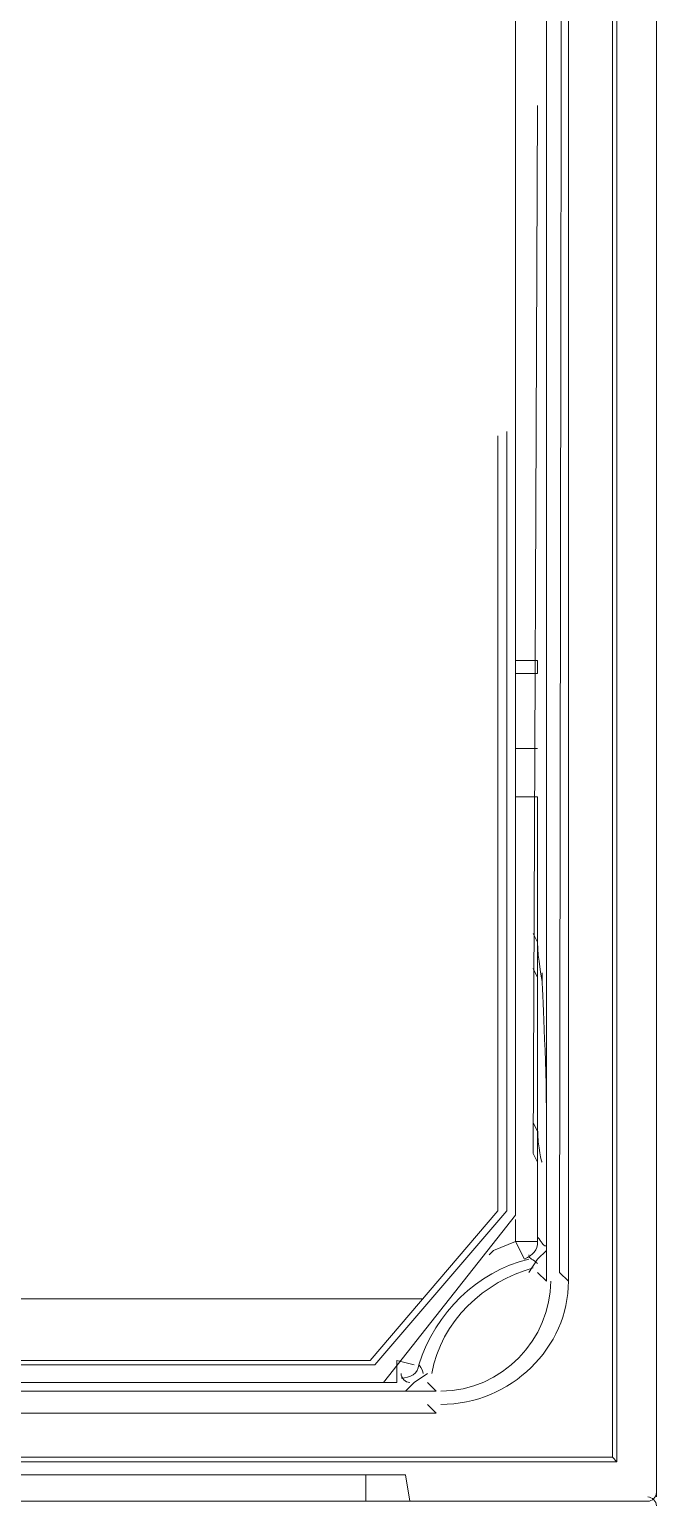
# Model space of a CAD drawing. Header units: metres. Extents: x 2999 to 3164, y 1641 to 1678.
# Drawn here: x 3011.57 to 3011.791, y 1652.676 to 1653.195 of the extents above; entities that cross this region are included whole.
import ezdxf

# ---------------------------------------------------------------- set-up
doc = ezdxf.new("R2010")
doc.units = ezdxf.units.M

msp = doc.modelspace()

# ---------------------------------------------------------------- linework, layer by layer
at = {"color": 7, "linetype": 'Continuous', "lineweight": 20, "true_color": 0x000007}
for points in [[(3011.79112, 1655.2093), (3011.79112, 1652.67807), (3011.79112, 1652.67807)], [(3011.79112, 1655.2093), (3011.79112, 1652.67807), (3011.79112, 1652.67807)], [(3011.7756, 1655.11773), (3011.7756, 1652.69204), (3011.7756, 1652.69204)], [(3011.77715, 1655.10997), (3011.77715, 1652.69049), (3011.77715, 1652.69049)], [(3011.76008, 1652.75412), (3011.75698, 1652.75722), (3011.76008, 1654.99978), (3011.75698, 1655.00289)], [(3011.76008, 1652.75412), (3011.76008, 1654.99978), (3011.75232, 1654.99513), (3011.75232, 1652.75412)], [(3011.74146, 1652.7774), (3011.74146, 1653.20729), (3011.74146, 1653.20729)], [(3011.74922, 1652.79602), (3011.74767, 1652.79912), (3011.74922, 1653.16849)], [(3011.73525, 1652.77895), (3011.73525, 1653.05209), (3011.73525, 1653.05209)], [(3011.73836, 1652.77895), (3011.73836, 1653.05364), (3011.73836, 1653.05364)], [(3011.74146, 1652.97294), (3011.74922, 1652.97294), (3011.74922, 1652.97294)], [(3011.74922, 1652.96829), (3011.74922, 1652.97294), (3011.74922, 1652.97294)], [(3011.74922, 1652.97294), (3011.74922, 1652.96829), (3011.74922, 1652.96829)], [(3011.74922, 1652.96829), (3011.74146, 1652.96829), (3011.74146, 1652.96829)], [(3011.74146, 1652.9419), (3011.74922, 1652.9419), (3011.74922, 1652.9419)], [(3011.74146, 1652.92483), (3011.74922, 1652.92483), (3011.74922, 1652.92483)], [(3011.74922, 1652.87362), (3011.74922, 1652.92483), (3011.74922, 1652.92483)], [(3011.74922, 1652.92483), (3011.74922, 1652.76808), (3011.74922, 1652.76808)], [(3011.74922, 1652.87362), (3011.74767, 1652.87672), (3011.74767, 1652.87672)], [(3011.74922, 1652.8612), (3011.74767, 1652.86431), (3011.74767, 1652.86431)], [(3011.74922, 1652.80688), (3011.74767, 1652.80999), (3011.74767, 1652.80999)], [(3011.74922, 1652.79602), (3011.74767, 1652.79912), (3011.74767, 1652.79912)], [(3011.69025, 1652.72618), (3011.73525, 1652.77895), (3011.73525, 1652.77895)], [(3011.6918, 1652.72463), (3011.73836, 1652.77895), (3011.73836, 1652.77895)], [(3011.71818, 1652.74791), (3011.74146, 1652.7774), (3011.74146, 1652.7774)], [(3011.74146, 1652.76808), (3011.74146, 1652.77584), (3011.74146, 1652.77584)], [(3011.73215, 1652.76343), (3011.7337, 1652.76498), (3011.74146, 1652.76808)], [(3011.74456, 1652.76188), (3011.74146, 1652.76808), (3011.74922, 1652.76808)], [(3011.75232, 1652.76498), (3011.74922, 1652.76188), (3011.74612, 1652.75722)], [(3011.75232, 1652.76498), (3011.75232, 1652.75412), (3011.75232, 1652.75412)], [(3011.75232, 1652.75412), (3011.74922, 1652.75722), (3011.74922, 1652.75722)], [(3011.17655, 1652.71842), (3011.6949, 1652.71842), (3011.71818, 1652.74791)], [(3011.18431, 1652.74791), (3011.70887, 1652.74791), (3011.70887, 1652.74791)], [(3011.18121, 1652.72463), (3011.6918, 1652.72463), (3011.6918, 1652.72463)], [(3011.18431, 1652.72618), (3011.69025, 1652.72618), (3011.69025, 1652.72618)], [(3011.69956, 1652.72618), (3011.69956, 1652.71842), (3011.69956, 1652.71842)], [(3011.69956, 1652.72618), (3011.70577, 1652.72463), (3011.70577, 1652.72463)], [(3011.69956, 1652.71842), (3011.6949, 1652.71842), (3011.6949, 1652.71842)], [(3011.71042, 1652.72153), (3011.70577, 1652.71842), (3011.70266, 1652.71532)], [(3011.71352, 1652.71532), (3011.71042, 1652.71842), (3011.71042, 1652.71842)], [(3011.71352, 1652.71532), (3010.60233, 1652.71532), (3010.60233, 1652.71532)], [(3011.71352, 1652.71532), (3011.70266, 1652.71532), (3011.70266, 1652.71532)], [(3010.59923, 1652.70756), (3011.71352, 1652.70756), (3011.71042, 1652.71066)], [(3011.71352, 1652.70756), (3010.60233, 1652.70756), (3010.60233, 1652.70756)], [(3011.21535, 1652.69049), (3011.77715, 1652.69049), (3011.7756, 1652.69204), (3010.5387, 1652.69204)], [(3011.68869, 1652.68583), (3010.62716, 1652.68583), (3010.62716, 1652.68583)], [(3011.68869, 1652.67652), (3011.68869, 1652.68583), (3011.70266, 1652.68583), (3011.70421, 1652.67652)], [(3010.52629, 1652.67652), (3011.78802, 1652.67652), (3011.78802, 1652.67652)], [(3011.78802, 1652.67652), (3011.21535, 1652.67652), (3011.21535, 1652.67652)]]:
    msp.add_lwpolyline(points, dxfattribs=at)
for points in [[(3011.74922, 1652.87362), (3011.74922, 1652.86741), (3011.75077, 1652.8612), (3011.75077, 1652.85965)], [(3011.75232, 1652.80999), (3011.75232, 1652.83482), (3011.75077, 1652.85499), (3011.75077, 1652.86275)], [(3011.74922, 1652.80844), (3011.74922, 1652.80068), (3011.75077, 1652.79602), (3011.75077, 1652.79602)], [(3011.75232, 1652.76653), (3011.75077, 1652.76653), (3011.75077, 1652.76808), (3011.74922, 1652.76964)], [(3011.74456, 1652.76188), (3011.74767, 1652.76343), (3011.74922, 1652.76498), (3011.74922, 1652.76808)], [(3011.74922, 1652.76033), (3011.74767, 1652.76188), (3011.74612, 1652.76188), (3011.74612, 1652.76343)], [(3011.74612, 1652.76188), (3011.72749, 1652.75722), (3011.71352, 1652.74325), (3011.70732, 1652.72463)], [(3011.74767, 1652.75877), (3011.7306, 1652.75412), (3011.71508, 1652.74015), (3011.71197, 1652.72153)], [(3011.71508, 1652.71532), (3011.7368, 1652.71532), (3011.75388, 1652.73394), (3011.75388, 1652.75412)], [(3011.71508, 1652.71066), (3011.73991, 1652.71066), (3011.76008, 1652.73084), (3011.76008, 1652.75412)], [(3011.71508, 1652.71532), (3011.7368, 1652.71532), (3011.75388, 1652.73394), (3011.75388, 1652.75412)], [(3011.71508, 1652.71066), (3011.73991, 1652.71066), (3011.76008, 1652.73084), (3011.76008, 1652.75412)], [(3011.70111, 1652.71997), (3011.70421, 1652.71997), (3011.70732, 1652.72153), (3011.70732, 1652.72463)], [(3011.70732, 1652.72463), (3011.70732, 1652.72463), (3011.70887, 1652.72308), (3011.70887, 1652.72153)], [(3011.70111, 1652.72153), (3011.70111, 1652.71997), (3011.70266, 1652.71842), (3011.70421, 1652.71842)], [(3011.78802, 1652.67652), (3011.78957, 1652.67652), (3011.79112, 1652.67807), (3011.79112, 1652.67962)], [(3011.79112, 1652.67497), (3011.79112, 1652.67652), (3011.78957, 1652.67807), (3011.78802, 1652.67807)]]:
    msp.add_open_spline(points, degree=3, dxfattribs=at)

doc.saveas('drawing.dxf')
